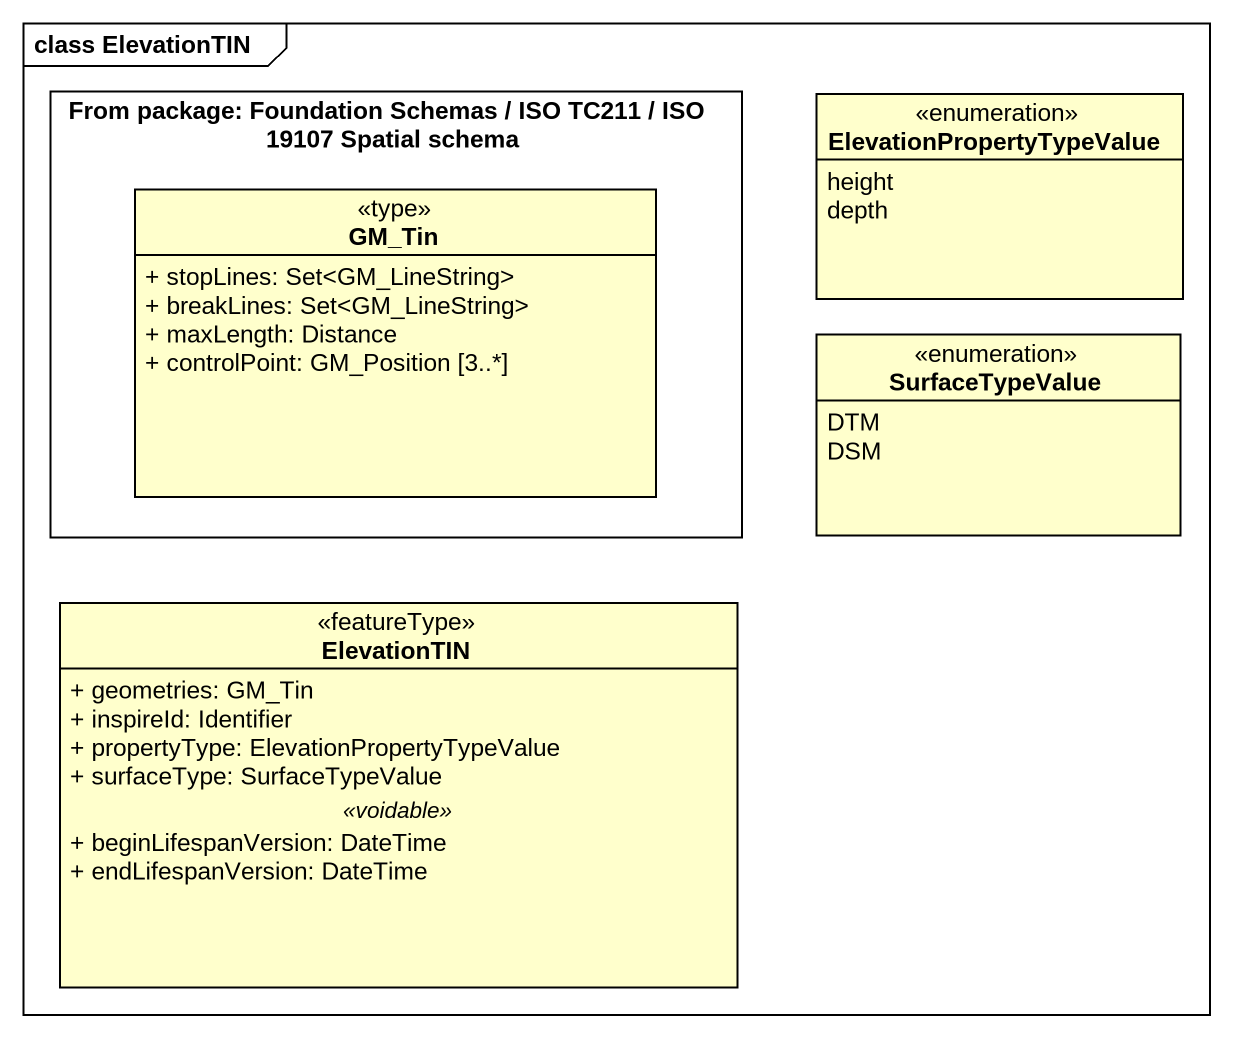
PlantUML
@startuml
mainframe class ElevationTIN
hide circle
hide empty members
skinparam classAttributeIconSize 0
rectangle "From package: Foundation Schemas / ISO TC211 / ISO 19107 Spatial schema" as From_package_Foundation {
  class GM_Tin <<type>> {
    + stopLines: Set<GM_LineString>
    + breakLines: Set<GM_LineString>
    + maxLength: Distance
    + controlPoint: GM_Position [3..*]
  }
}
enum ElevationPropertyTypeValue {
  height
  depth
}
enum SurfaceTypeValue {
  DTM
  DSM
}
class ElevationTIN <<featureType>> {
  + geometries: GM_Tin
  + inspireId: Identifier
  + propertyType: ElevationPropertyTypeValue
  + surfaceType: SurfaceTypeValue
  .. <<voidable>> ..
  + beginLifespanVersion: DateTime
  + endLifespanVersion: DateTime
}
@enduml
